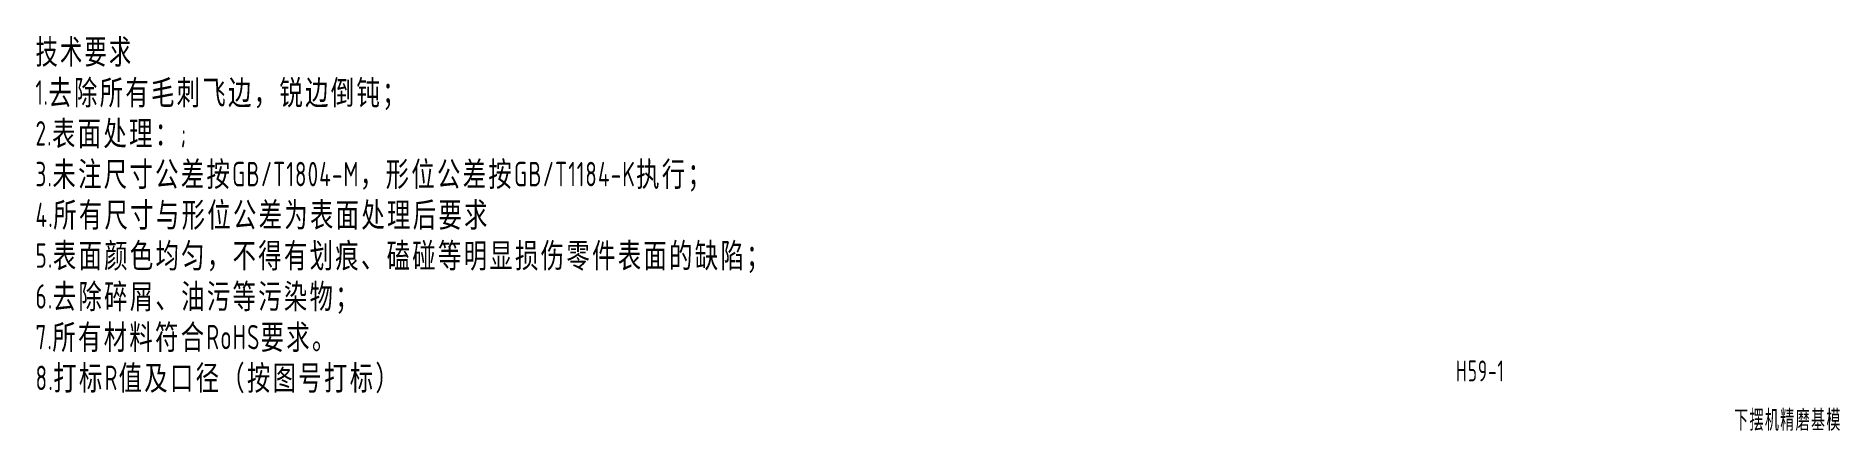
# Model space of a CAD drawing. Header units: millimetres. Extents: x 24 to 282, y 28 to 85.
import ezdxf

# ---------------------------------------------------------------- set-up
doc = ezdxf.new("R2010")
doc.units = ezdxf.units.MM
doc.header["$LTSCALE"] = 0.1
doc.layers.add('尺寸线层', color=145, linetype='Continuous', lineweight=18)
doc.layers.add('细实线层', color=7, linetype='Continuous', lineweight=18)
doc.layers.add('轮廓线层', color=7, linetype='Continuous')
doc.styles.add('ZQ标准', font='geniso.shx', dxfattribs={"width": 0.667, "bigfont": 'hztxt.shx'})

# ---------------------------------------------------------------- blocks, each defined once
blk = doc.blocks.new('下摆机精磨基模技术要求')
at = {"layer": '细实线层', "color": 3, "insert": (268.43, 1837.88), "char_height": 3.5, "width": 107.0937, "attachment_point": 1, "style": 'ZQ标准'}
blk.add_mtext('{\\fSimSun|b0|i0|c134|p2;\\T1.1;技术要求\\P\\Fgeniso,hztxt|c0;1.\\fSimSun|b0|i0|c134|p2;\\W0.7;去除所有毛刺飞边，锐边倒钝；\\P\\Fgeniso,hztxt|c0;2.\\fSimSun|b0|i0|c134|p2;表面处理：\\Fgeniso,hztxt|c0;\\C6;;\\P3.\\fSimSun|b0|i0|c134|p2;未注尺寸公差按\\Fgeniso,hztxt|c0;GB/T1804-M\\fSimSun|b0|i0|c134|p2;，形位公差按\\Fgeniso,hztxt|c0;GB/T1184-K\\fSimSun|b0|i0|c134|p2;执行；\\P\\Fgeniso,hztxt|c0;\\C3;4.\\fSimSun|b0|i0|c134|p2;所有尺寸与形位公差为表面处理后要求\\P\\Fgeniso,hztxt|c0;5.\\fSimSun|b0|i0|c134|p2;表面颜色均匀，不得有划痕、磕碰等明显损伤零件表面的缺陷；\\P\\Fgeniso,hztxt|c0;6.\\fSimSun|b0|i0|c134|p2;去除碎屑、油污等污染物；\\P\\Fgeniso,hztxt|c0;\\C2;7.\\fSimSun|b0|i0|c134|p2;所有材料符合\\Fgeniso,hztxt|c0;RoHS\\fSimSun|b0|i0|c134|p2;要求。\\P\\Fgeniso,hztxt|c0;8.\\fSimSun|b0|i0|c134|p2;打标\\Fgeniso,hztxt|c0;R\\fSimSun|b0|i0|c134|p2;值及口径（按图号打标）}', dxfattribs=at)
blk = doc.blocks.new('周凡绘图')
at = {"layer": '尺寸线层', "color": 6, "char_height": 3, "attachment_point": 5, "line_spacing_factor": 0.89982, "style": 'ZQ标准'}
for s, insert, width in [('\\T1.1;H59-1', (475.23, 1790.45), 13.8335), ('\\T1.1;下摆机精磨基模', (519.29, 1783.37), 29.3751)]:
    blk.add_mtext(s, dxfattribs=dict(at, insert=insert, width=width))

msp = doc.modelspace()

# ---------------------------------------------------------------- block references
at = {"layer": '尺寸线层', "ltscale": 15}
msp.add_blockref('下摆机精磨基模技术要求', (-244.51, -1753.78), dxfattribs=at)
at = {"layer": '轮廓线层', "ltscale": 15}
msp.add_blockref('周凡绘图', (-244.51, -1753.78), dxfattribs=at)

doc.saveas('drawing.dxf')
